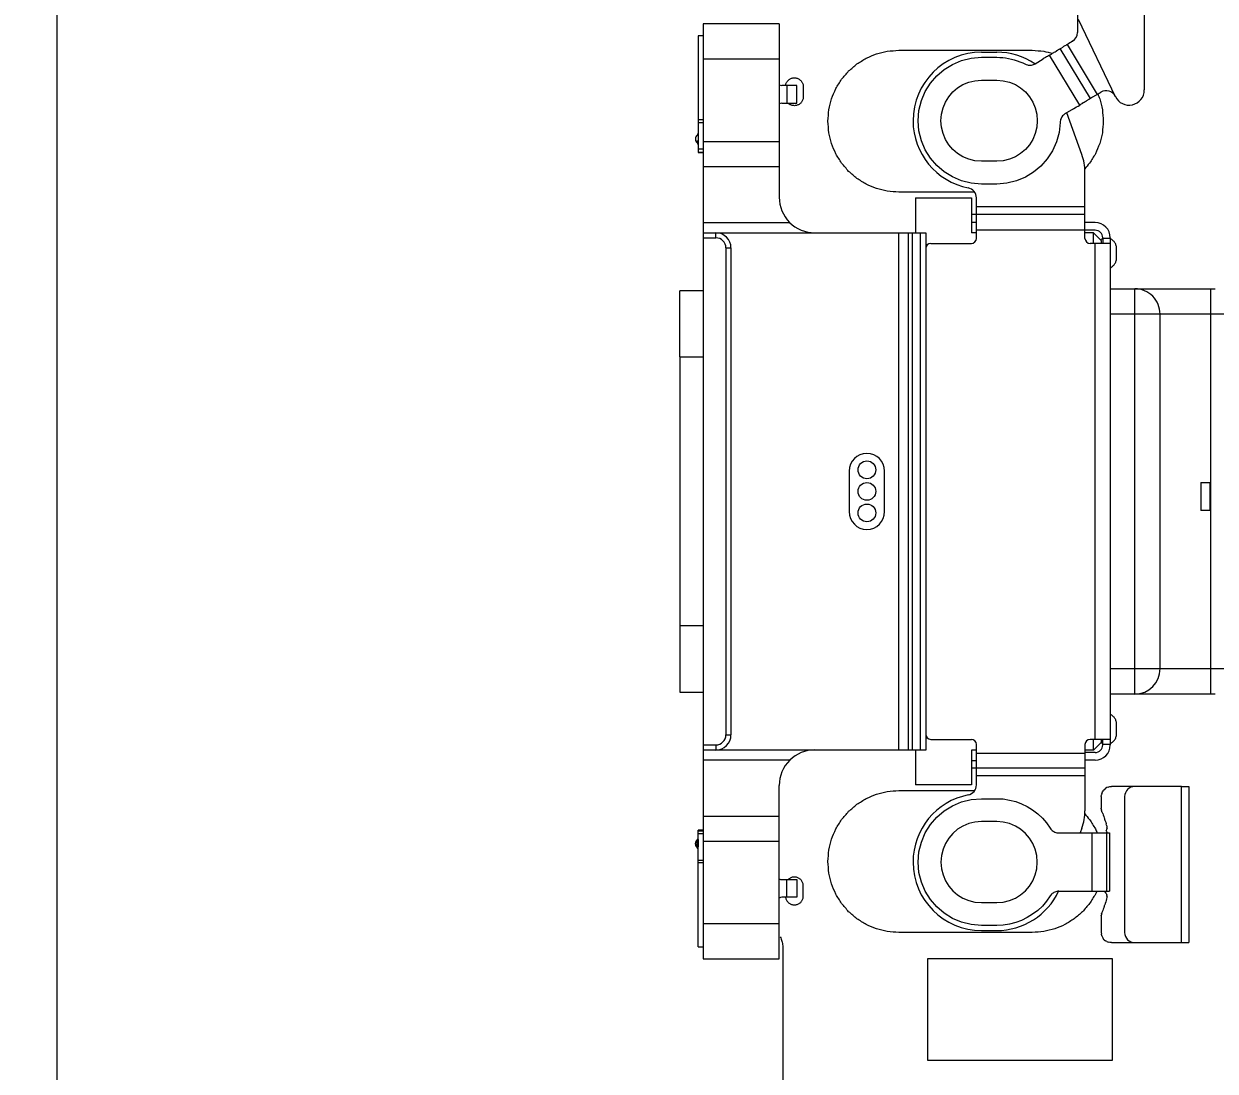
# Model space of a CAD drawing. Header units: millimetres. Extents: x 1863 to 2194, y 977 to 1295.
# Drawn here: x 1893.31 to 1916.81, y 1188.93 to 1209.58 of the extents above; entities that cross this region are included whole.
import ezdxf

# ---------------------------------------------------------------- set-up
doc = ezdxf.new("R2010")
doc.units = ezdxf.units.MM
doc.layers.add('05 Tray 實際版框', color=220, linetype='Continuous', lineweight=25)
doc.layers.add('2', color=7, linetype='Continuous', true_color=0xffffff)
doc.layers.add('BMLJ', color=4, linetype='Continuous')
doc.styles.get("Standard").update_dxf_attribs({"font": 'txt', "bigfont": 'gbcbig.shx'})
doc.dimstyles.new('ISO-25', dxfattribs={"dimtxt": 2.5, "dimasz": 2.5, "dimexe": 1.25, "dimexo": 0.625, "dimtad": 1, "dimtxsty": 'Standard', "dimcen": 2.5, "dimadec": 0, "dimazin": 0, "dimtfac": 1, "dimtmove": 0, "dimatfit": 3, "dimfxl": 1, "dimarcsym": 0})

# ---------------------------------------------------------------- blocks, each defined once
blk = doc.blocks.new('*D8')
at = {"layer": 'BMLJ', "color": 0, "lineweight": -2, "transparency": 16777216}
for p, q in [((2012.465, 1238.46), (1865.418, 1238.46)), ((1866.668, 1235.96), (1866.668, 1154.96)), ((2012.465, 1152.46), (1865.418, 1152.46))]:
    blk.add_line(p, q, dxfattribs=at)
at = {"layer": 'BMLJ', "color": 0, "transparency": 16777216}
for points in [[(1866.251, 1235.96), (1867.084, 1235.96), (1866.668, 1238.46)], [(1866.251, 1154.96), (1867.084, 1154.96), (1866.668, 1152.46)]]:
    blk.add_solid(points, dxfattribs=at)
at = {"layer": 'BMLJ', "color": 0, "transparency": 16777216, "insert": (1864.793, 1195.46), "char_height": 2.5, "attachment_point": 5, "rotation": 90}
blk.add_mtext('86', dxfattribs=at)

msp = doc.modelspace()

# ---------------------------------------------------------------- linework, layer by layer
at = {"layer": '05 Tray 實際版框', "lineweight": 0, "ltscale": 0.2}
msp.add_line((1893.966, 1155.203), (1893.966, 1242.203), dxfattribs=at)
at = {"layer": '2', "color": 35, "linetype": 'Continuous', "lineweight": 18}
for p, q in [((1914.087, 1211.365), (1914.087, 1209.408)), ((1915.407, 1211.365), (1915.407, 1208.277)), ((1908.207, 1209.581), (1906.707, 1209.581)), ((1906.707, 1209.581), (1906.707, 1205.661)), ((1908.207, 1209.581), (1908.207, 1206.161)), ((1914.101, 1209.67), (1914.836, 1208.146)), ((1906.707, 1209.341), (1906.607, 1209.341)), ((1906.607, 1209.341), (1906.607, 1207.041)), ((1912.197, 1209.021), (1912.497, 1209.021)), ((1913.585, 1208.991), (1913.589, 1208.994)), ((1914.345, 1208.108), (1913.75, 1209.092)), ((1913.884, 1209.173), (1914.479, 1208.19)), ((1908.207, 1208.886), (1906.707, 1208.886)), ((1911.459, 1208.68), (1911.623, 1208.781)), ((1911.623, 1208.781), (1911.802, 1208.857)), ((1911.802, 1208.857), (1911.994, 1208.905)), ((1911.994, 1208.905), (1912.197, 1208.921)), ((1912.197, 1208.921), (1912.497, 1208.921)), ((1912.497, 1208.921), (1912.556, 1208.92)), ((1912.556, 1208.92), (1912.615, 1208.915)), ((1912.615, 1208.915), (1912.673, 1208.908)), ((1912.673, 1208.908), (1912.73, 1208.899)), ((1912.73, 1208.899), (1912.788, 1208.887)), ((1912.788, 1208.887), (1912.844, 1208.872)), ((1912.844, 1208.872), (1912.9, 1208.854)), ((1912.9, 1208.854), (1912.955, 1208.834)), ((1912.955, 1208.834), (1913.009, 1208.811)), ((1913.009, 1208.811), (1913.062, 1208.786)), ((1913.062, 1208.786), (1913.081, 1208.777)), ((1913.081, 1208.777), (1913.101, 1208.771)), ((1913.101, 1208.771), (1913.12, 1208.767)), ((1913.12, 1208.767), (1913.141, 1208.765)), ((1913.141, 1208.765), (1913.161, 1208.764)), ((1913.161, 1208.764), (1913.181, 1208.766)), ((1913.181, 1208.766), (1913.201, 1208.77)), ((1913.201, 1208.77), (1913.22, 1208.776)), ((1913.22, 1208.776), (1913.239, 1208.784)), ((1913.239, 1208.784), (1913.257, 1208.794)), ((1913.257, 1208.794), (1913.413, 1208.888)), ((1914.134, 1207.979), (1913.538, 1208.963)), ((1911.189, 1208.409), (1911.313, 1208.555)), ((1911.313, 1208.555), (1911.459, 1208.68)), ((1908.557, 1208.366), (1908.257, 1208.366)), ((1908.334, 1208.366), (1908.334, 1208.369)), ((1908.357, 1208.366), (1908.357, 1208.016)), ((1908.557, 1208.016), (1908.557, 1208.366)), ((1911.087, 1208.245), (1911.189, 1208.409)), ((1911.632, 1208.237), (1911.725, 1208.317)), ((1911.725, 1208.317), (1911.829, 1208.382)), ((1911.829, 1208.382), (1911.944, 1208.43)), ((1911.944, 1208.43), (1912.067, 1208.46)), ((1912.067, 1208.46), (1912.197, 1208.471)), ((1912.197, 1208.471), (1912.497, 1208.471)), ((1912.497, 1208.471), (1912.627, 1208.46)), ((1912.627, 1208.46), (1912.75, 1208.43)), ((1912.75, 1208.43), (1912.865, 1208.382)), ((1912.865, 1208.382), (1912.969, 1208.316)), ((1912.969, 1208.316), (1913.063, 1208.237)), ((1910.964, 1207.874), (1911.011, 1208.066)), ((1911.011, 1208.066), (1911.087, 1208.245)), ((1911.487, 1208.039), (1911.552, 1208.143)), ((1911.552, 1208.143), (1911.632, 1208.237)), ((1913.063, 1208.237), (1913.142, 1208.143)), ((1913.142, 1208.143), (1913.207, 1208.039)), ((1908.257, 1208.016), (1908.557, 1208.016)), ((1910.948, 1207.671), (1910.964, 1207.874)), ((1911.408, 1207.801), (1911.438, 1207.924)), ((1911.438, 1207.924), (1911.487, 1208.039)), ((1913.207, 1208.039), (1913.256, 1207.924)), ((1913.256, 1207.924), (1913.286, 1207.801)), ((1914.009, 1207.904), (1913.843, 1207.804)), ((1914.177, 1207.002), (1913.878, 1207.825)), ((1914.185, 1208.011), (1914.18, 1208.008)), ((1906.707, 1207.687), (1906.607, 1207.687)), ((1906.607, 1207.632), (1906.707, 1207.632)), ((1910.964, 1207.468), (1910.948, 1207.671)), ((1911.398, 1207.671), (1911.408, 1207.801)), ((1911.408, 1207.541), (1911.398, 1207.671)), ((1913.286, 1207.801), (1913.297, 1207.671)), ((1913.297, 1207.671), (1913.286, 1207.541)), ((1913.747, 1207.638), (1913.726, 1207.439)), ((1913.748, 1207.658), (1913.747, 1207.638)), ((1913.752, 1207.678), (1913.748, 1207.658)), ((1913.757, 1207.697), (1913.752, 1207.678)), ((1913.765, 1207.716), (1913.757, 1207.697)), ((1913.774, 1207.733), (1913.765, 1207.716)), ((1913.784, 1207.75), (1913.774, 1207.733)), ((1913.797, 1207.765), (1913.784, 1207.75)), ((1913.811, 1207.78), (1913.797, 1207.765)), ((1913.826, 1207.793), (1913.811, 1207.78)), ((1913.843, 1207.804), (1913.826, 1207.793)), ((1911.011, 1207.276), (1910.964, 1207.468)), ((1911.438, 1207.418), (1911.408, 1207.541)), ((1911.487, 1207.303), (1911.438, 1207.418)), ((1913.256, 1207.418), (1913.207, 1207.303)), ((1913.286, 1207.541), (1913.256, 1207.418)), ((1913.726, 1207.439), (1913.675, 1207.251)), ((1906.557, 1207.319), (1906.557, 1207.299)), ((1906.588, 1207.279), (1906.588, 1207.236)), ((1906.707, 1207.111), (1906.607, 1207.111)), ((1906.707, 1207.263), (1908.207, 1207.263)), ((1911.087, 1207.096), (1911.011, 1207.276)), ((1911.552, 1207.198), (1911.487, 1207.303)), ((1911.632, 1207.105), (1911.552, 1207.198)), ((1911.725, 1207.025), (1911.632, 1207.105)), ((1913.063, 1207.105), (1912.969, 1207.025)), ((1913.142, 1207.198), (1913.063, 1207.105)), ((1913.207, 1207.303), (1913.142, 1207.198)), ((1913.675, 1207.251), (1913.597, 1207.076)), ((1906.607, 1207.052), (1906.707, 1207.052)), ((1906.607, 1207.041), (1906.707, 1207.041)), ((1911.189, 1206.933), (1911.087, 1207.096)), ((1911.313, 1206.787), (1911.189, 1206.933)), ((1911.829, 1206.96), (1911.725, 1207.025)), ((1911.944, 1206.912), (1911.829, 1206.96)), ((1912.067, 1206.881), (1911.944, 1206.912)), ((1912.197, 1206.871), (1912.067, 1206.881)), ((1912.497, 1206.871), (1912.197, 1206.871)), ((1912.627, 1206.881), (1912.497, 1206.871)), ((1912.75, 1206.912), (1912.627, 1206.881)), ((1912.865, 1206.96), (1912.75, 1206.912)), ((1912.969, 1207.025), (1912.865, 1206.96)), ((1913.494, 1206.917), (1913.369, 1206.776)), ((1913.597, 1207.076), (1913.494, 1206.917)), ((1908.207, 1206.763), (1906.707, 1206.763)), ((1911.459, 1206.662), (1911.313, 1206.787)), ((1911.623, 1206.561), (1911.459, 1206.662)), ((1913.224, 1206.654), (1913.062, 1206.556)), ((1913.369, 1206.776), (1913.224, 1206.654)), ((1914.237, 1205.351), (1914.237, 1206.66)), ((1911.802, 1206.485), (1911.623, 1206.561)), ((1911.994, 1206.437), (1911.802, 1206.485)), ((1912.197, 1206.421), (1911.994, 1206.437)), ((1912.497, 1206.421), (1912.197, 1206.421)), ((1912.696, 1206.437), (1912.497, 1206.421)), ((1912.886, 1206.483), (1912.696, 1206.437)), ((1913.062, 1206.556), (1912.886, 1206.483)), ((1910.897, 1206.151), (1911.997, 1206.151)), ((1910.897, 1206.151), (1910.897, 1205.461)), ((1911.997, 1206.151), (1911.997, 1205.461)), ((1912.097, 1205.351), (1912.097, 1206.15)), ((1914.237, 1205.971), (1912.097, 1205.971)), ((1914.237, 1205.821), (1911.997, 1205.821)), ((1906.707, 1205.661), (1906.707, 1191.141)), ((1906.707, 1205.661), (1908.417, 1205.661)), ((1906.707, 1205.461), (1911.097, 1205.461)), ((1906.957, 1205.361), (1906.957, 1205.461)), ((1910.567, 1195.261), (1910.567, 1205.461)), ((1910.758, 1195.261), (1910.758, 1205.461)), ((1910.829, 1205.461), (1910.829, 1195.261)), ((1910.997, 1195.261), (1910.997, 1205.461)), ((1911.097, 1205.461), (1911.097, 1195.261)), ((1911.997, 1205.671), (1912.097, 1205.671)), ((1912.097, 1205.461), (1911.997, 1205.461)), ((1912.097, 1205.521), (1914.237, 1205.521)), ((1914.437, 1205.661), (1914.237, 1205.661)), ((1914.437, 1205.511), (1914.237, 1205.511)), ((1914.407, 1205.461), (1914.237, 1205.461)), ((1914.557, 1205.311), (1914.407, 1205.461)), ((1914.407, 1205.251), (1914.407, 1205.461)), ((1906.707, 1205.361), (1906.957, 1205.361)), ((1911.197, 1205.251), (1911.997, 1205.251)), ((1914.737, 1205.251), (1914.337, 1205.251)), ((1914.437, 1195.471), (1914.437, 1205.251)), ((1914.557, 1205.311), (1914.557, 1205.251)), ((1914.587, 1205.361), (1914.587, 1205.251)), ((1914.737, 1205.351), (1914.587, 1205.351)), ((1914.737, 1205.361), (1914.737, 1195.361)), ((1907.157, 1205.161), (1907.157, 1195.561)), ((1907.157, 1205.161), (1907.257, 1205.161)), ((1907.257, 1205.161), (1907.257, 1195.561)), ((1906.707, 1204.317), (1906.247, 1204.317)), ((1914.737, 1204.357), (1916.805, 1204.357)), ((1915.222, 1196.365), (1915.222, 1204.357)), ((1916.712, 1204.357), (1916.712, 1196.365)), ((1917.305, 1203.857), (1914.737, 1203.857)), ((1915.719, 1196.865), (1915.719, 1203.857)), ((1906.247, 1203.011), (1906.707, 1203.011)), ((1906.247, 1203.011), (1906.247, 1197.71)), ((1909.587, 1200.761), (1909.587, 1199.961)), ((1910.287, 1199.961), (1910.287, 1200.761)), ((1916.524, 1200.534), (1916.524, 1199.984)), ((1916.524, 1200.534), (1916.702, 1200.534)), ((1916.702, 1200.534), (1916.702, 1199.984)), ((1916.702, 1199.984), (1916.524, 1199.984)), ((1906.707, 1197.71), (1906.247, 1197.71)), ((1914.737, 1196.865), (1917.305, 1196.865)), ((1906.247, 1196.404), (1906.707, 1196.404)), ((1916.805, 1196.365), (1914.737, 1196.365)), ((1906.707, 1195.361), (1906.957, 1195.361)), ((1906.957, 1195.361), (1906.957, 1195.261)), ((1907.157, 1195.561), (1907.257, 1195.561)), ((1911.197, 1195.471), (1911.997, 1195.471)), ((1912.097, 1194.572), (1912.097, 1195.371)), ((1914.237, 1195.371), (1914.237, 1194.062)), ((1914.737, 1195.471), (1914.337, 1195.471)), ((1914.407, 1195.261), (1914.407, 1195.471)), ((1914.407, 1195.261), (1914.557, 1195.411)), ((1914.557, 1195.471), (1914.557, 1195.411)), ((1914.587, 1195.361), (1914.587, 1195.471)), ((1914.737, 1195.371), (1914.587, 1195.371)), ((1911.097, 1195.261), (1906.707, 1195.261)), ((1910.897, 1195.261), (1910.897, 1194.571)), ((1911.997, 1195.261), (1911.997, 1194.571)), ((1912.097, 1195.261), (1911.997, 1195.261)), ((1912.097, 1195.201), (1914.237, 1195.201)), ((1914.407, 1195.261), (1914.237, 1195.261)), ((1914.437, 1195.211), (1914.237, 1195.211)), ((1908.417, 1195.061), (1906.707, 1195.061)), ((1911.997, 1195.051), (1912.097, 1195.051)), ((1914.237, 1194.901), (1911.997, 1194.901)), ((1914.437, 1195.061), (1914.237, 1195.061)), ((1914.237, 1194.751), (1912.097, 1194.751)), ((1908.207, 1191.141), (1908.207, 1194.561)), ((1911.997, 1194.571), (1910.897, 1194.571)), ((1914.569, 1194.405), (1914.581, 1194.433)), ((1914.581, 1194.433), (1914.598, 1194.459)), ((1914.618, 1194.483), (1914.598, 1194.459)), ((1914.618, 1194.483), (1914.641, 1194.503)), ((1914.667, 1194.519), (1914.641, 1194.503)), ((1914.696, 1194.531), (1914.667, 1194.519)), ((1914.696, 1194.531), (1914.727, 1194.539)), ((1914.727, 1194.539), (1914.759, 1194.541)), ((1916.138, 1194.541), (1914.758, 1194.541)), ((1916.138, 1191.462), (1916.138, 1194.541)), ((1916.138, 1194.541), (1916.288, 1194.541)), ((1916.288, 1194.541), (1916.288, 1191.462)), ((1911.623, 1194.162), (1911.802, 1194.237)), ((1911.802, 1194.237), (1911.994, 1194.285)), ((1911.994, 1194.285), (1912.197, 1194.301)), ((1912.197, 1194.301), (1912.498, 1194.301)), ((1912.498, 1194.301), (1912.625, 1194.295)), ((1912.625, 1194.295), (1912.75, 1194.275)), ((1912.75, 1194.275), (1912.871, 1194.244)), ((1912.871, 1194.244), (1912.988, 1194.2)), ((1912.988, 1194.2), (1913.1, 1194.146)), ((1914.559, 1194.341), (1914.562, 1194.374)), ((1914.559, 1194.341), (1914.559, 1194.115)), ((1914.569, 1194.405), (1914.562, 1194.374)), ((1915.02, 1194.341), (1915.02, 1191.662)), ((1906.707, 1193.959), (1908.207, 1193.959)), ((1911.313, 1193.935), (1911.459, 1194.06)), ((1911.459, 1194.06), (1911.623, 1194.162)), ((1913.1, 1194.146), (1913.206, 1194.08)), ((1913.206, 1194.08), (1913.305, 1194.004)), ((1913.305, 1194.004), (1913.397, 1193.919)), ((1914.559, 1194.107), (1914.559, 1194.115)), ((1914.56, 1194.099), (1914.559, 1194.107)), ((1914.56, 1194.099), (1914.561, 1194.091)), ((1914.562, 1194.083), (1914.561, 1194.091)), ((1914.563, 1194.075), (1914.562, 1194.083)), ((1914.565, 1194.067), (1914.563, 1194.075)), ((1914.567, 1194.059), (1914.565, 1194.067)), ((1914.57, 1194.051), (1914.567, 1194.059)), ((1914.573, 1194.044), (1914.57, 1194.051)), ((1914.573, 1194.044), (1914.576, 1194.036)), ((1914.587, 1194.008), (1914.576, 1194.036)), ((1914.587, 1194.008), (1914.599, 1193.98)), ((1914.599, 1193.98), (1914.609, 1193.952)), ((1914.609, 1193.952), (1914.619, 1193.923)), ((1911.087, 1193.625), (1911.189, 1193.789)), ((1911.189, 1193.789), (1911.313, 1193.935)), ((1911.829, 1193.762), (1911.725, 1193.697)), ((1911.944, 1193.811), (1911.829, 1193.762)), ((1912.067, 1193.841), (1911.944, 1193.811)), ((1912.197, 1193.851), (1912.067, 1193.841)), ((1912.497, 1193.851), (1912.197, 1193.851)), ((1912.627, 1193.841), (1912.497, 1193.851)), ((1912.75, 1193.811), (1912.627, 1193.841)), ((1912.865, 1193.762), (1912.75, 1193.811)), ((1912.969, 1193.697), (1912.865, 1193.762)), ((1913.397, 1193.919), (1913.48, 1193.823)), ((1913.48, 1193.823), (1913.553, 1193.719)), ((1913.553, 1193.719), (1913.565, 1193.702)), ((1914.177, 1193.72), (1914.143, 1193.626)), ((1914.619, 1193.923), (1914.629, 1193.895)), ((1914.638, 1193.866), (1914.629, 1193.895)), ((1914.638, 1193.866), (1914.647, 1193.837)), ((1914.647, 1193.837), (1914.655, 1193.808)), ((1914.662, 1193.778), (1914.655, 1193.808)), ((1914.662, 1193.778), (1914.669, 1193.749)), ((1914.669, 1193.749), (1914.671, 1193.736)), ((1914.672, 1193.722), (1914.67, 1193.709)), ((1914.672, 1193.722), (1914.671, 1193.736)), ((1906.588, 1193.339), (1906.588, 1193.486)), ((1906.607, 1191.381), (1906.607, 1193.681)), ((1906.707, 1193.681), (1906.607, 1193.681)), ((1906.607, 1193.67), (1906.707, 1193.67)), ((1906.707, 1193.611), (1906.607, 1193.611)), ((1911.011, 1193.446), (1911.087, 1193.625)), ((1911.552, 1193.524), (1911.487, 1193.419)), ((1911.632, 1193.617), (1911.552, 1193.524)), ((1911.725, 1193.697), (1911.632, 1193.617)), ((1913.063, 1193.617), (1912.969, 1193.697)), ((1913.142, 1193.524), (1913.063, 1193.617)), ((1913.207, 1193.419), (1913.142, 1193.524)), ((1913.565, 1193.702), (1913.579, 1193.687)), ((1913.579, 1193.687), (1913.593, 1193.673)), ((1913.593, 1193.673), (1913.609, 1193.661)), ((1913.609, 1193.661), (1913.626, 1193.651)), ((1913.626, 1193.651), (1913.644, 1193.642)), ((1913.644, 1193.642), (1913.663, 1193.635)), ((1913.663, 1193.635), (1913.683, 1193.63)), ((1913.683, 1193.63), (1913.703, 1193.627)), ((1913.703, 1193.627), (1913.723, 1193.626)), ((1913.723, 1193.626), (1914.718, 1193.626)), ((1914.38, 1192.476), (1914.38, 1193.626)), ((1914.663, 1193.684), (1914.658, 1193.676)), ((1914.663, 1193.684), (1914.667, 1193.696)), ((1914.667, 1193.696), (1914.67, 1193.709)), ((1914.669, 1192.476), (1914.669, 1193.626)), ((1914.718, 1193.626), (1914.718, 1192.476)), ((1906.557, 1193.402), (1906.557, 1193.423)), ((1908.207, 1193.459), (1906.707, 1193.459)), ((1910.948, 1193.051), (1910.964, 1193.254)), ((1910.964, 1193.254), (1911.011, 1193.446)), ((1911.438, 1193.304), (1911.408, 1193.181)), ((1911.487, 1193.419), (1911.438, 1193.304)), ((1913.256, 1193.304), (1913.207, 1193.419)), ((1913.286, 1193.181), (1913.256, 1193.304)), ((1906.607, 1193.09), (1906.707, 1193.09)), ((1906.707, 1193.035), (1906.607, 1193.035)), ((1910.964, 1192.848), (1910.948, 1193.051)), ((1911.408, 1193.181), (1911.398, 1193.051)), ((1911.398, 1193.051), (1911.408, 1192.921)), ((1913.297, 1193.051), (1913.286, 1193.181)), ((1913.286, 1192.921), (1913.297, 1193.051)), ((1911.011, 1192.656), (1910.964, 1192.848)), ((1911.408, 1192.921), (1911.438, 1192.798)), ((1911.438, 1192.798), (1911.487, 1192.684)), ((1913.207, 1192.684), (1913.256, 1192.798)), ((1913.256, 1192.798), (1913.286, 1192.921)), ((1908.257, 1192.706), (1908.557, 1192.706)), ((1908.357, 1192.356), (1908.357, 1192.706)), ((1908.557, 1192.706), (1908.557, 1192.356)), ((1911.087, 1192.477), (1911.011, 1192.656)), ((1911.487, 1192.684), (1911.552, 1192.579)), ((1911.552, 1192.579), (1911.632, 1192.485)), ((1913.063, 1192.485), (1913.142, 1192.579)), ((1913.142, 1192.579), (1913.207, 1192.684)), ((1908.557, 1192.356), (1908.257, 1192.356)), ((1908.334, 1192.356), (1908.334, 1192.353)), ((1911.189, 1192.313), (1911.087, 1192.477)), ((1911.313, 1192.167), (1911.189, 1192.313)), ((1911.632, 1192.485), (1911.725, 1192.406)), ((1911.725, 1192.406), (1911.829, 1192.34)), ((1911.829, 1192.34), (1911.944, 1192.292)), ((1912.75, 1192.292), (1912.865, 1192.34)), ((1912.865, 1192.34), (1912.969, 1192.406)), ((1912.969, 1192.406), (1913.063, 1192.485)), ((1913.553, 1192.383), (1913.48, 1192.279)), ((1913.565, 1192.4), (1913.553, 1192.383)), ((1913.579, 1192.415), (1913.565, 1192.4)), ((1913.593, 1192.429), (1913.579, 1192.415)), ((1913.609, 1192.441), (1913.593, 1192.429)), ((1913.626, 1192.452), (1913.609, 1192.441)), ((1913.644, 1192.46), (1913.626, 1192.452)), ((1913.663, 1192.467), (1913.644, 1192.46)), ((1913.683, 1192.472), (1913.663, 1192.467)), ((1913.703, 1192.475), (1913.683, 1192.472)), ((1913.723, 1192.476), (1913.703, 1192.475)), ((1913.723, 1192.476), (1914.718, 1192.476)), ((1914.614, 1192.476), (1914.649, 1192.44)), ((1914.649, 1192.44), (1914.657, 1192.43)), ((1914.662, 1192.324), (1914.655, 1192.295)), ((1914.657, 1192.43), (1914.663, 1192.418)), ((1914.669, 1192.354), (1914.662, 1192.324)), ((1914.663, 1192.418), (1914.667, 1192.406)), ((1914.67, 1192.394), (1914.667, 1192.406)), ((1914.671, 1192.367), (1914.669, 1192.354)), ((1914.67, 1192.394), (1914.672, 1192.381)), ((1914.671, 1192.367), (1914.672, 1192.381)), ((1911.459, 1192.042), (1911.313, 1192.167)), ((1911.944, 1192.292), (1912.067, 1192.262)), ((1912.067, 1192.262), (1912.197, 1192.251)), ((1912.197, 1192.251), (1912.497, 1192.251)), ((1912.497, 1192.251), (1912.627, 1192.262)), ((1912.627, 1192.262), (1912.75, 1192.292)), ((1913.305, 1192.098), (1913.206, 1192.022)), ((1913.397, 1192.183), (1913.305, 1192.098)), ((1913.48, 1192.279), (1913.397, 1192.183)), ((1914.587, 1192.094), (1914.576, 1192.067)), ((1914.599, 1192.122), (1914.587, 1192.094)), ((1914.609, 1192.151), (1914.599, 1192.122)), ((1914.619, 1192.179), (1914.609, 1192.151)), ((1914.619, 1192.179), (1914.629, 1192.208)), ((1914.638, 1192.237), (1914.629, 1192.208)), ((1914.647, 1192.266), (1914.638, 1192.237)), ((1914.655, 1192.295), (1914.647, 1192.266)), ((1908.207, 1191.836), (1906.707, 1191.836)), ((1911.623, 1191.941), (1911.459, 1192.042)), ((1911.802, 1191.865), (1911.623, 1191.941)), ((1911.994, 1191.818), (1911.802, 1191.865)), ((1912.871, 1191.859), (1912.75, 1191.827)), ((1912.988, 1191.902), (1912.871, 1191.859)), ((1913.1, 1191.956), (1912.988, 1191.902)), ((1913.206, 1192.022), (1913.1, 1191.956)), ((1914.56, 1191.988), (1914.559, 1191.662)), ((1914.561, 1192.012), (1914.56, 1192.004)), ((1914.56, 1192.004), (1914.56, 1191.996)), ((1914.56, 1191.988), (1914.56, 1191.996)), ((1914.562, 1192.02), (1914.561, 1192.012)), ((1914.564, 1192.028), (1914.562, 1192.02)), ((1914.564, 1192.028), (1914.566, 1192.036)), ((1914.568, 1192.044), (1914.566, 1192.036)), ((1914.57, 1192.051), (1914.568, 1192.044)), ((1914.573, 1192.059), (1914.57, 1192.051)), ((1914.576, 1192.067), (1914.573, 1192.059)), ((1912.197, 1191.801), (1911.994, 1191.818)), ((1912.497, 1191.801), (1912.197, 1191.801)), ((1912.197, 1191.701), (1912.497, 1191.701)), ((1912.625, 1191.808), (1912.497, 1191.801)), ((1912.75, 1191.827), (1912.625, 1191.808)), ((1914.559, 1191.662), (1914.562, 1191.629)), ((1914.569, 1191.598), (1914.562, 1191.629)), ((1914.569, 1191.598), (1914.581, 1191.57)), ((1906.607, 1191.381), (1906.707, 1191.381)), ((1914.581, 1191.57), (1914.598, 1191.543)), ((1914.618, 1191.52), (1914.598, 1191.543)), ((1914.618, 1191.52), (1914.641, 1191.5)), ((1914.667, 1191.484), (1914.641, 1191.5)), ((1914.667, 1191.484), (1914.696, 1191.472)), ((1914.727, 1191.464), (1914.696, 1191.472)), ((1914.759, 1191.462), (1914.727, 1191.464)), ((1914.759, 1191.462), (1916.288, 1191.462)), ((1906.707, 1191.141), (1908.207, 1191.141))]:
    msp.add_line(p, q, dxfattribs=at)
for centre in [(1909.937, 1200.786), (1909.937, 1200.361), (1909.937, 1199.936)]:
    msp.add_circle(centre, 0.175, dxfattribs=at)
for centre, radius, start, end in [((1913.887, 1209.408), 0.2, 301.0877, 0), ((1912.197, 1207.671), 1.35, 90, 179.9998), ((1912.497, 1207.671), 1.35, 56.0205, 90), ((1908.257, 1208.466), 0.1, 239.9988, 270), ((1914.655, 1208.062), 0.2, 25.7462, 121.2637), ((1915.107, 1208.277), 0.3, 205.7462, 0), ((1908.257, 1207.916), 0.1, 90, 120.0012), ((1912.197, 1207.671), 1.35, 180.0002, 258.841), ((1906.637, 1207.319), 0.08, 127.9799, 180), ((1906.557, 1207.422), 0.05, 307.9799, 0), ((1906.637, 1207.299), 0.08, 180, 232.0201), ((1906.557, 1207.197), 0.05, 0, 52.0201), ((1913.237, 1206.66), 1, 0.0002, 20), ((1911.897, 1206.15), 0.2, 0.001, 78.841), ((1908.907, 1206.161), 0.7, 179.9995, 270), ((1906.957, 1205.161), 0.3, 0, 90), ((1914.437, 1205.361), 0.3, 0, 90), ((1914.437, 1205.361), 0.15, 0, 90), ((1906.957, 1205.161), 0.2, 0, 90), ((1911.197, 1205.151), 0.1, 90, 180), ((1911.997, 1205.351), 0.1, 270, 360), ((1914.337, 1205.351), 0.1, 180, 270), ((1909.937, 1200.761), 0.35, 0, 180), ((1909.937, 1199.961), 0.35, 180, 0), ((1906.957, 1195.561), 0.3, 270, 0), ((1906.957, 1195.561), 0.2, 270, 0), ((1911.197, 1195.571), 0.1, 180, 270), ((1911.997, 1195.371), 0.1, 0, 90), ((1914.337, 1195.371), 0.1, 90, 180), ((1914.437, 1195.361), 0.15, 270, 0), ((1914.437, 1195.361), 0.3, 270, 0), ((1908.907, 1194.561), 0.7, 134.4153, 180), ((1911.897, 1194.572), 0.2, 281.159, 359.999), ((1915.22, 1194.341), 0.2, 90.0042, 180), ((1912.197, 1193.051), 1.35, 101.159, 179.9998), ((1913.237, 1194.062), 1, 340, 359.9998), ((1906.637, 1193.423), 0.08, 127.9799, 180), ((1906.557, 1193.525), 0.05, 307.9799, 0), ((1913.099, 1192.961), 1.715, 22.8029, 24.6168), ((1906.637, 1193.402), 0.08, 180, 232.0201), ((1906.557, 1193.3), 0.05, 0, 52.0201), ((1912.197, 1193.051), 1.35, 180.0002, 270), ((1908.257, 1192.806), 0.1, 239.9988, 270), ((1908.257, 1192.256), 0.1, 90, 120.0012), ((1912.497, 1193.051), 1.35, 270, 334.7992), ((1915.22, 1191.662), 0.2, 180, 270.0008)]:
    msp.add_arc(centre, radius, start, end, dxfattribs=at)
for centre, major_axis, ratio, start_param, end_param in [((1915.222, 1203.857), (0, -0.5), 0.993346, 1.570796, 3.141593), ((1915.222, 1196.865), (0, 0.5), 0.993346, 3.141593, 4.712389), ((1908.907, 1194.561), (0.278, -0.643), 1, 2.73378, 3.508974)]:
    msp.add_ellipse(centre, major_axis=major_axis, ratio=ratio, start_param=start_param, end_param=end_param, dxfattribs=at)
for points, degree in [([(1913.99, 1209.236), (1913.955, 1209.215), (1913.919, 1209.194), (1913.884, 1209.173)], 3), ([(1909.924, 1208.904), (1909.991, 1208.933), (1910.058, 1208.961), (1910.125, 1208.989)], 3), ([(1910.125, 1208.989), (1910.197, 1209.007), (1910.268, 1209.025), (1910.34, 1209.042)], 3), ([(1910.34, 1209.042), (1910.416, 1209.048), (1910.492, 1209.055), (1910.567, 1209.061)], 3), ([(1910.567, 1209.061), (1913.198, 1209.061)], 1), ([(1913.198, 1209.061), (1913.274, 1209.055), (1913.35, 1209.048), (1913.426, 1209.042)], 3), ([(1913.426, 1209.042), (1913.483, 1209.028), (1913.541, 1209.014), (1913.598, 1209)], 3), ([(1909.577, 1208.651), (1909.632, 1208.697), (1909.686, 1208.744), (1909.741, 1208.79)], 3), ([(1909.741, 1208.79), (1909.802, 1208.828), (1909.863, 1208.866), (1909.924, 1208.904)], 3), ([(1913.458, 1208.915), (1913.443, 1208.906), (1913.428, 1208.897), (1913.413, 1208.888)], 3), ([(1913.538, 1208.963), (1913.511, 1208.947), (1913.484, 1208.931), (1913.458, 1208.915)], 3), ([(1908.452, 1208.507), (1908.461, 1208.509), (1908.47, 1208.511), (1908.479, 1208.514)], 3), ([(1908.479, 1208.514), (1908.488, 1208.514), (1908.498, 1208.515), (1908.507, 1208.516)], 3), ([(1908.507, 1208.516), (1908.517, 1208.515), (1908.526, 1208.514), (1908.536, 1208.514)], 3), ([(1908.536, 1208.514), (1908.545, 1208.511), (1908.554, 1208.509), (1908.563, 1208.507)], 3), ([(1909.438, 1208.487), (1909.484, 1208.542), (1909.531, 1208.596), (1909.577, 1208.651)], 3), ([(1908.334, 1208.369), (1908.337, 1208.378), (1908.339, 1208.387), (1908.341, 1208.396)], 3), ([(1908.341, 1208.396), (1908.345, 1208.405), (1908.348, 1208.413), (1908.352, 1208.421)], 3), ([(1908.352, 1208.421), (1908.357, 1208.429), (1908.361, 1208.437), (1908.366, 1208.444)], 3), ([(1908.366, 1208.444), (1908.372, 1208.451), (1908.378, 1208.458), (1908.384, 1208.465)], 3), ([(1908.384, 1208.465), (1908.39, 1208.47), (1908.397, 1208.476), (1908.404, 1208.482)], 3), ([(1908.404, 1208.482), (1908.412, 1208.487), (1908.419, 1208.492), (1908.427, 1208.496)], 3), ([(1908.427, 1208.496), (1908.435, 1208.5), (1908.444, 1208.503), (1908.452, 1208.507)], 3), ([(1908.563, 1208.507), (1908.571, 1208.503), (1908.58, 1208.5), (1908.588, 1208.496)], 3), ([(1908.588, 1208.496), (1908.596, 1208.492), (1908.603, 1208.487), (1908.611, 1208.482)], 3), ([(1908.611, 1208.482), (1908.618, 1208.476), (1908.625, 1208.47), (1908.631, 1208.465)], 3), ([(1908.631, 1208.465), (1908.637, 1208.458), (1908.643, 1208.451), (1908.649, 1208.444)], 3), ([(1908.649, 1208.444), (1908.654, 1208.437), (1908.658, 1208.429), (1908.663, 1208.421)], 3), ([(1908.663, 1208.421), (1908.667, 1208.413), (1908.67, 1208.405), (1908.674, 1208.396)], 3), ([(1908.674, 1208.396), (1908.676, 1208.387), (1908.678, 1208.378), (1908.68, 1208.369)], 3), ([(1908.68, 1208.369), (1908.681, 1208.36), (1908.682, 1208.35), (1908.683, 1208.341)], 3), ([(1908.683, 1208.341), (1908.683, 1208.141)], 1), ([(1909.239, 1208.103), (1909.267, 1208.17), (1909.296, 1208.237), (1909.324, 1208.304)], 3), ([(1909.324, 1208.304), (1909.362, 1208.365), (1909.4, 1208.426), (1909.438, 1208.487)], 3), ([(1908.663, 1208.061), (1908.658, 1208.053), (1908.654, 1208.045), (1908.649, 1208.038)], 3), ([(1908.674, 1208.086), (1908.67, 1208.077), (1908.667, 1208.069), (1908.663, 1208.061)], 3), ([(1908.68, 1208.113), (1908.678, 1208.104), (1908.676, 1208.095), (1908.674, 1208.086)], 3), ([(1908.683, 1208.141), (1908.682, 1208.131), (1908.681, 1208.122), (1908.68, 1208.113)], 3), ([(1909.186, 1207.888), (1909.204, 1207.959), (1909.221, 1208.031), (1909.239, 1208.103)], 3), ([(1914.257, 1208.055), (1914.233, 1208.04), (1914.209, 1208.025), (1914.185, 1208.011)], 3), ([(1914.479, 1208.19), (1914.503, 1208.204), (1914.527, 1208.219), (1914.551, 1208.233)], 3), ([(1914.489, 1208.195), (1914.502, 1208.165), (1914.515, 1208.134), (1914.528, 1208.103)], 3), ([(1914.528, 1208.103), (1914.546, 1208.031), (1914.563, 1207.959), (1914.581, 1207.888)], 3), ([(1908.404, 1208), (1908.397, 1208.006), (1908.39, 1208.012), (1908.384, 1208.017)], 3), ([(1908.427, 1207.986), (1908.419, 1207.99), (1908.412, 1207.995), (1908.404, 1208)], 3), ([(1908.452, 1207.975), (1908.444, 1207.979), (1908.435, 1207.982), (1908.427, 1207.986)], 3), ([(1908.479, 1207.968), (1908.47, 1207.971), (1908.461, 1207.973), (1908.452, 1207.975)], 3), ([(1908.507, 1207.966), (1908.498, 1207.967), (1908.488, 1207.968), (1908.479, 1207.968)], 3), ([(1908.536, 1207.968), (1908.526, 1207.968), (1908.517, 1207.967), (1908.507, 1207.966)], 3), ([(1908.563, 1207.975), (1908.554, 1207.973), (1908.545, 1207.971), (1908.536, 1207.968)], 3), ([(1908.588, 1207.986), (1908.58, 1207.982), (1908.571, 1207.979), (1908.563, 1207.975)], 3), ([(1908.611, 1208), (1908.603, 1207.995), (1908.596, 1207.99), (1908.588, 1207.986)], 3), ([(1908.631, 1208.017), (1908.625, 1208.012), (1908.618, 1208.006), (1908.611, 1208)], 3), ([(1908.649, 1208.038), (1908.643, 1208.031), (1908.637, 1208.024), (1908.631, 1208.017)], 3), ([(1909.168, 1207.661), (1909.174, 1207.736), (1909.18, 1207.812), (1909.186, 1207.888)], 3), ([(1914.009, 1207.904), (1914.05, 1207.929), (1914.092, 1207.954), (1914.134, 1207.979)], 3), ([(1914.581, 1207.888), (1914.587, 1207.812), (1914.593, 1207.736), (1914.599, 1207.661)], 3), ([(1909.186, 1207.434), (1909.18, 1207.509), (1909.174, 1207.585), (1909.168, 1207.661)], 3), ([(1914.599, 1207.661), (1914.593, 1207.585), (1914.587, 1207.509), (1914.581, 1207.434)], 3), ([(1909.239, 1207.218), (1909.221, 1207.29), (1909.204, 1207.362), (1909.186, 1207.434)], 3), ([(1914.581, 1207.434), (1914.563, 1207.362), (1914.546, 1207.29), (1914.528, 1207.218)], 3), ([(1909.324, 1207.017), (1909.296, 1207.084), (1909.267, 1207.151), (1909.239, 1207.218)], 3), ([(1914.528, 1207.218), (1914.5, 1207.151), (1914.471, 1207.084), (1914.443, 1207.017)], 3), ([(1909.438, 1206.834), (1909.4, 1206.895), (1909.362, 1206.956), (1909.324, 1207.017)], 3), ([(1914.443, 1207.017), (1914.405, 1206.956), (1914.367, 1206.895), (1914.329, 1206.834)], 3), ([(1909.577, 1206.671), (1909.531, 1206.725), (1909.484, 1206.779), (1909.438, 1206.834)], 3), ([(1909.741, 1206.531), (1909.686, 1206.577), (1909.632, 1206.624), (1909.577, 1206.671)], 3), ([(1914.329, 1206.834), (1914.295, 1206.794), (1914.261, 1206.755), (1914.228, 1206.715)], 3), ([(1909.924, 1206.417), (1909.863, 1206.455), (1909.802, 1206.493), (1909.741, 1206.531)], 3), ([(1910.125, 1206.332), (1910.058, 1206.36), (1909.991, 1206.389), (1909.924, 1206.417)], 3), ([(1910.34, 1206.279), (1910.268, 1206.297), (1910.197, 1206.314), (1910.125, 1206.332)], 3), ([(1910.567, 1206.261), (1910.492, 1206.267), (1910.416, 1206.273), (1910.34, 1206.279)], 3), ([(1912.059, 1206.261), (1910.567, 1206.261)], 1), ([(1914.568, 1205.335), (1914.561, 1205.33), (1914.554, 1205.326), (1914.547, 1205.321)], 3), ([(1914.587, 1205.343), (1914.581, 1205.34), (1914.575, 1205.337), (1914.568, 1205.335)], 3), ([(1914.752, 1205.335), (1914.747, 1205.337), (1914.742, 1205.339), (1914.737, 1205.341)], 3), ([(1914.778, 1205.318), (1914.769, 1205.324), (1914.761, 1205.329), (1914.752, 1205.335)], 3), ([(1914.801, 1205.298), (1914.793, 1205.305), (1914.786, 1205.312), (1914.778, 1205.318)], 3), ([(1914.821, 1205.275), (1914.814, 1205.283), (1914.808, 1205.291), (1914.801, 1205.298)], 3), ([(1914.837, 1205.249), (1914.832, 1205.258), (1914.826, 1205.266), (1914.821, 1205.275)], 3), ([(1914.849, 1205.22), (1914.845, 1205.23), (1914.841, 1205.239), (1914.837, 1205.249)], 3), ([(1914.857, 1205.189), (1914.854, 1205.2), (1914.852, 1205.21), (1914.849, 1205.22)], 3), ([(1914.859, 1205.157), (1914.859, 1205.168), (1914.858, 1205.179), (1914.857, 1205.189)], 3), ([(1914.859, 1204.957), (1914.859, 1205.157)], 1), ([(1914.737, 1204.773), (1914.742, 1204.775), (1914.747, 1204.777), (1914.752, 1204.779)], 3), ([(1914.752, 1204.779), (1914.761, 1204.785), (1914.769, 1204.79), (1914.778, 1204.796)], 3), ([(1914.778, 1204.796), (1914.786, 1204.802), (1914.793, 1204.809), (1914.801, 1204.816)], 3), ([(1914.801, 1204.816), (1914.808, 1204.823), (1914.814, 1204.831), (1914.821, 1204.839)], 3), ([(1914.821, 1204.839), (1914.826, 1204.848), (1914.832, 1204.856), (1914.837, 1204.865)], 3), ([(1914.837, 1204.865), (1914.841, 1204.875), (1914.845, 1204.884), (1914.849, 1204.894)], 3), ([(1914.849, 1204.894), (1914.852, 1204.904), (1914.854, 1204.914), (1914.857, 1204.925)], 3), ([(1914.857, 1204.925), (1914.858, 1204.935), (1914.859, 1204.946), (1914.859, 1204.957)], 3), ([(1914.752, 1195.954), (1914.747, 1195.956), (1914.742, 1195.958), (1914.737, 1195.96)], 3), ([(1914.778, 1195.938), (1914.769, 1195.943), (1914.761, 1195.949), (1914.752, 1195.954)], 3), ([(1914.801, 1195.918), (1914.793, 1195.924), (1914.786, 1195.931), (1914.778, 1195.938)], 3), ([(1914.821, 1195.894), (1914.814, 1195.902), (1914.808, 1195.91), (1914.801, 1195.918)], 3), ([(1914.837, 1195.868), (1914.832, 1195.877), (1914.826, 1195.886), (1914.821, 1195.894)], 3), ([(1914.849, 1195.84), (1914.845, 1195.849), (1914.841, 1195.859), (1914.837, 1195.868)], 3), ([(1914.857, 1195.809), (1914.854, 1195.819), (1914.852, 1195.829), (1914.849, 1195.84)], 3), ([(1914.859, 1195.776), (1914.859, 1195.787), (1914.858, 1195.798), (1914.857, 1195.809)], 3), ([(1914.859, 1195.576), (1914.859, 1195.776)], 1), ([(1914.554, 1195.408), (1914.559, 1195.405), (1914.564, 1195.402), (1914.568, 1195.399)], 3), ([(1914.568, 1195.399), (1914.575, 1195.396), (1914.581, 1195.393), (1914.587, 1195.391)], 3), ([(1914.737, 1195.393), (1914.742, 1195.395), (1914.747, 1195.397), (1914.752, 1195.399)], 3), ([(1914.752, 1195.399), (1914.761, 1195.404), (1914.769, 1195.41), (1914.778, 1195.415)], 3), ([(1914.778, 1195.415), (1914.786, 1195.422), (1914.793, 1195.428), (1914.801, 1195.435)], 3), ([(1914.801, 1195.435), (1914.808, 1195.443), (1914.814, 1195.45), (1914.821, 1195.458)], 3), ([(1914.821, 1195.458), (1914.826, 1195.467), (1914.832, 1195.476), (1914.837, 1195.484)], 3), ([(1914.837, 1195.484), (1914.841, 1195.494), (1914.845, 1195.504), (1914.849, 1195.513)], 3), ([(1914.849, 1195.513), (1914.852, 1195.523), (1914.854, 1195.534), (1914.857, 1195.544)], 3), ([(1914.857, 1195.544), (1914.858, 1195.555), (1914.859, 1195.566), (1914.859, 1195.576)], 3), ([(1910.125, 1194.39), (1910.197, 1194.408), (1910.268, 1194.426), (1910.34, 1194.443)], 3), ([(1910.34, 1194.443), (1910.416, 1194.45), (1910.492, 1194.456), (1910.567, 1194.462)], 3), ([(1910.567, 1194.462), (1912.059, 1194.462)], 1), ([(1909.577, 1194.052), (1909.632, 1194.098), (1909.686, 1194.145), (1909.741, 1194.192)], 3), ([(1909.741, 1194.192), (1909.802, 1194.23), (1909.863, 1194.267), (1909.924, 1194.305)], 3), ([(1909.924, 1194.305), (1909.991, 1194.334), (1910.058, 1194.362), (1910.125, 1194.39)], 3), ([(1909.438, 1193.888), (1909.484, 1193.943), (1909.531, 1193.997), (1909.577, 1194.052)], 3), ([(1914.228, 1194.007), (1914.262, 1193.967), (1914.295, 1193.928), (1914.329, 1193.888)], 3), ([(1909.324, 1193.705), (1909.362, 1193.766), (1909.4, 1193.827), (1909.438, 1193.888)], 3), ([(1914.329, 1193.888), (1914.367, 1193.827), (1914.405, 1193.766), (1914.443, 1193.705)], 3), ([(1909.186, 1193.289), (1909.204, 1193.361), (1909.221, 1193.432), (1909.239, 1193.504)], 3), ([(1909.239, 1193.504), (1909.267, 1193.571), (1909.296, 1193.638), (1909.324, 1193.705)], 3), ([(1914.443, 1193.705), (1914.454, 1193.679), (1914.465, 1193.652), (1914.477, 1193.626)], 3), ([(1909.168, 1193.062), (1909.174, 1193.137), (1909.18, 1193.213), (1909.186, 1193.289)], 3), ([(1909.186, 1192.835), (1909.18, 1192.91), (1909.174, 1192.986), (1909.168, 1193.062)], 3), ([(1909.239, 1192.619), (1909.221, 1192.691), (1909.204, 1192.763), (1909.186, 1192.835)], 3), ([(1908.404, 1192.723), (1908.397, 1192.717), (1908.39, 1192.711), (1908.384, 1192.705)], 3), ([(1908.427, 1192.737), (1908.419, 1192.732), (1908.412, 1192.727), (1908.404, 1192.723)], 3), ([(1908.452, 1192.747), (1908.444, 1192.744), (1908.435, 1192.74), (1908.427, 1192.737)], 3), ([(1908.479, 1192.754), (1908.47, 1192.752), (1908.461, 1192.75), (1908.452, 1192.747)], 3), ([(1908.507, 1192.756), (1908.498, 1192.755), (1908.488, 1192.755), (1908.479, 1192.754)], 3), ([(1908.536, 1192.754), (1908.526, 1192.755), (1908.517, 1192.755), (1908.507, 1192.756)], 3), ([(1908.563, 1192.747), (1908.554, 1192.75), (1908.545, 1192.752), (1908.536, 1192.754)], 3), ([(1908.588, 1192.737), (1908.58, 1192.74), (1908.571, 1192.744), (1908.563, 1192.747)], 3), ([(1908.611, 1192.723), (1908.603, 1192.727), (1908.596, 1192.732), (1908.588, 1192.737)], 3), ([(1908.631, 1192.705), (1908.625, 1192.711), (1908.618, 1192.717), (1908.611, 1192.723)], 3), ([(1908.649, 1192.685), (1908.643, 1192.691), (1908.637, 1192.698), (1908.631, 1192.705)], 3), ([(1908.663, 1192.662), (1908.658, 1192.669), (1908.654, 1192.677), (1908.649, 1192.685)], 3), ([(1908.674, 1192.637), (1908.67, 1192.645), (1908.667, 1192.653), (1908.663, 1192.662)], 3), ([(1908.68, 1192.61), (1908.678, 1192.619), (1908.676, 1192.628), (1908.674, 1192.637)], 3), ([(1908.683, 1192.581), (1908.682, 1192.591), (1908.681, 1192.6), (1908.68, 1192.61)], 3), ([(1908.683, 1192.381), (1908.683, 1192.581)], 1), ([(1909.324, 1192.418), (1909.296, 1192.485), (1909.267, 1192.552), (1909.239, 1192.619)], 3), ([(1908.334, 1192.353), (1908.337, 1192.344), (1908.339, 1192.335), (1908.341, 1192.326)], 3), ([(1908.341, 1192.326), (1908.345, 1192.317), (1908.348, 1192.309), (1908.352, 1192.301)], 3), ([(1908.663, 1192.301), (1908.667, 1192.309), (1908.67, 1192.317), (1908.674, 1192.326)], 3), ([(1908.674, 1192.326), (1908.676, 1192.335), (1908.678, 1192.344), (1908.68, 1192.353)], 3), ([(1908.68, 1192.353), (1908.681, 1192.362), (1908.682, 1192.372), (1908.683, 1192.381)], 3), ([(1909.438, 1192.235), (1909.4, 1192.296), (1909.362, 1192.357), (1909.324, 1192.418)], 3), ([(1914.443, 1192.418), (1914.405, 1192.357), (1914.367, 1192.296), (1914.329, 1192.235)], 3), ([(1914.468, 1192.476), (1914.46, 1192.457), (1914.451, 1192.438), (1914.443, 1192.418)], 3), ([(1908.352, 1192.301), (1908.357, 1192.293), (1908.361, 1192.285), (1908.366, 1192.278)], 3), ([(1908.366, 1192.278), (1908.372, 1192.271), (1908.378, 1192.264), (1908.384, 1192.257)], 3), ([(1908.384, 1192.257), (1908.39, 1192.251), (1908.397, 1192.246), (1908.404, 1192.24)], 3), ([(1908.404, 1192.24), (1908.412, 1192.235), (1908.419, 1192.23), (1908.427, 1192.225)], 3), ([(1908.427, 1192.225), (1908.435, 1192.222), (1908.444, 1192.218), (1908.452, 1192.215)], 3), ([(1908.452, 1192.215), (1908.461, 1192.213), (1908.47, 1192.21), (1908.479, 1192.208)], 3), ([(1908.479, 1192.208), (1908.488, 1192.207), (1908.498, 1192.207), (1908.507, 1192.206)], 3), ([(1908.507, 1192.206), (1908.517, 1192.207), (1908.526, 1192.207), (1908.536, 1192.208)], 3), ([(1908.536, 1192.208), (1908.545, 1192.21), (1908.554, 1192.213), (1908.563, 1192.215)], 3), ([(1908.563, 1192.215), (1908.571, 1192.218), (1908.58, 1192.222), (1908.588, 1192.225)], 3), ([(1908.588, 1192.225), (1908.596, 1192.23), (1908.603, 1192.235), (1908.611, 1192.24)], 3), ([(1908.611, 1192.24), (1908.618, 1192.246), (1908.625, 1192.251), (1908.631, 1192.257)], 3), ([(1908.631, 1192.257), (1908.637, 1192.264), (1908.643, 1192.271), (1908.649, 1192.278)], 3), ([(1908.649, 1192.278), (1908.654, 1192.285), (1908.658, 1192.293), (1908.663, 1192.301)], 3), ([(1909.577, 1192.072), (1909.531, 1192.126), (1909.484, 1192.18), (1909.438, 1192.235)], 3), ([(1909.741, 1191.932), (1909.686, 1191.978), (1909.632, 1192.025), (1909.577, 1192.072)], 3), ([(1914.189, 1192.072), (1914.135, 1192.025), (1914.08, 1191.978), (1914.026, 1191.932)], 3), ([(1914.329, 1192.235), (1914.283, 1192.18), (1914.236, 1192.126), (1914.189, 1192.072)], 3), ([(1909.924, 1191.818), (1909.863, 1191.856), (1909.802, 1191.894), (1909.741, 1191.932)], 3), ([(1914.026, 1191.932), (1913.965, 1191.894), (1913.904, 1191.856), (1913.842, 1191.818)], 3), ([(1910.125, 1191.733), (1910.058, 1191.761), (1909.991, 1191.79), (1909.924, 1191.818)], 3), ([(1910.34, 1191.68), (1910.268, 1191.698), (1910.197, 1191.715), (1910.125, 1191.733)], 3), ([(1910.567, 1191.661), (1910.492, 1191.668), (1910.416, 1191.674), (1910.34, 1191.68)], 3), ([(1913.198, 1191.661), (1910.567, 1191.661)], 1), ([(1913.426, 1191.68), (1913.35, 1191.674), (1913.274, 1191.668), (1913.198, 1191.661)], 3), ([(1913.641, 1191.733), (1913.57, 1191.715), (1913.498, 1191.698), (1913.426, 1191.68)], 3), ([(1913.842, 1191.818), (1913.775, 1191.79), (1913.708, 1191.761), (1913.641, 1191.733)], 3), ([(1908.228, 1191.576), (1908.234, 1191.562), (1908.24, 1191.548), (1908.246, 1191.534)], 3), ([(1908.246, 1191.534), (1908.251, 1191.52), (1908.255, 1191.506), (1908.26, 1191.491)], 3), ([(1908.26, 1191.491), (1908.264, 1191.476), (1908.267, 1191.461), (1908.271, 1191.447)], 3), ([(1908.271, 1191.447), (1908.273, 1191.431), (1908.275, 1191.416), (1908.277, 1191.401)], 3), ([(1908.277, 1191.401), (1908.278, 1191.385), (1908.279, 1191.37), (1908.279, 1191.354)], 3), ([(1908.279, 1191.354), (1908.279, 1174.961)], 1), ([(1914.782, 1191.142), (1911.132, 1191.142)], 1), ([(1911.132, 1191.142), (1911.132, 1189.148)], 1), ([(1914.782, 1189.148), (1914.782, 1191.142)], 1), ([(1911.132, 1189.148), (1914.782, 1189.148)], 1)]:
    msp.add_open_spline(points, degree=degree, dxfattribs=at)
for points, knots in [([(1913.538, 1208.963), (1913.555, 1208.973), (1913.571, 1208.983), (1913.594, 1208.997), (1913.602, 1209.002), (1913.617, 1209.011), (1913.624, 1209.016), (1913.646, 1209.028), (1913.659, 1209.036), (1913.677, 1209.047), (1913.683, 1209.051), (1913.694, 1209.058), (1913.699, 1209.061), (1913.713, 1209.07), (1913.721, 1209.074), (1913.732, 1209.081), (1913.735, 1209.083), (1913.74, 1209.086), (1913.744, 1209.088), (1913.747, 1209.09), (1913.749, 1209.091), (1913.75, 1209.092), (1913.75, 1209.092), (1913.75, 1209.092), (1913.75, 1209.092)], [0, 0, 0, 0, 0.140693, 0.140693, 0.21104, 0.21104, 0.281387, 0.281387, 0.42208, 0.42208, 0.492427, 0.492427, 0.562773, 0.562773, 0.703467, 0.703467, 0.773813, 0.773813, 0.84416, 0.914506, 0.914506, 0.984853, 0.984853, 1, 1, 1, 1]), ([(1913.67, 1209.043), (1913.67, 1209.043), (1913.671, 1209.044), (1913.673, 1209.045), (1913.674, 1209.046), (1913.676, 1209.047), (1913.677, 1209.048), (1913.682, 1209.051), (1913.686, 1209.053), (1913.695, 1209.059), (1913.701, 1209.062), (1913.713, 1209.07), (1913.72, 1209.074), (1913.735, 1209.083), (1913.743, 1209.088), (1913.761, 1209.098), (1913.77, 1209.104), (1913.78, 1209.11)], [0, 0, 0, 0, 0.127921, 0.127921, 0.200594, 0.200594, 0.273267, 0.273267, 0.418614, 0.418614, 0.56396, 0.56396, 0.709307, 0.709307, 0.854653, 0.854653, 1, 1, 1, 1]), ([(1913.884, 1209.173), (1913.866, 1209.162), (1913.848, 1209.151), (1913.821, 1209.135), (1913.812, 1209.129), (1913.796, 1209.119), (1913.787, 1209.114), (1913.78, 1209.11)], [0, 0, 0, 0, 0.5, 0.5, 0.75, 0.75, 1, 1, 1, 1]), ([(1914.345, 1208.108), (1914.345, 1208.108), (1914.345, 1208.108), (1914.343, 1208.107), (1914.341, 1208.105), (1914.335, 1208.102), (1914.331, 1208.1), (1914.324, 1208.095), (1914.322, 1208.094), (1914.316, 1208.091), (1914.313, 1208.089), (1914.304, 1208.083), (1914.291, 1208.075), (1914.275, 1208.065), (1914.261, 1208.057), (1914.257, 1208.055), (1914.248, 1208.049), (1914.243, 1208.046), (1914.238, 1208.043)], [0, 0, 0, 0, 0.113136, 0.113136, 0.260947, 0.260947, 0.408757, 0.408757, 0.482663, 0.482663, 0.556568, 0.556568, 0.704379, 0.852189, 0.852189, 0.926095, 0.926095, 1, 1, 1, 1]), ([(1914.479, 1208.19), (1914.463, 1208.18), (1914.448, 1208.171), (1914.425, 1208.157), (1914.418, 1208.152), (1914.403, 1208.143), (1914.396, 1208.139), (1914.375, 1208.126), (1914.362, 1208.118), (1914.348, 1208.11), (1914.347, 1208.109), (1914.345, 1208.108)], [0, 0, 0, 0, 0.322607, 0.322607, 0.483911, 0.483911, 0.645214, 0.645214, 0.967822, 0.967822, 1, 1, 1, 1]), ([(1914.238, 1208.043), (1914.222, 1208.034), (1914.206, 1208.024), (1914.171, 1208.002), (1914.153, 1207.991), (1914.134, 1207.979)], [0, 0, 0, 0, 0.5, 0.5, 1, 1, 1, 1]), ([(1906.247, 1203.011), (1906.247, 1203.05), (1906.247, 1203.089), (1906.247, 1203.168), (1906.247, 1203.207), (1906.247, 1203.324), (1906.247, 1203.402), (1906.247, 1203.498), (1906.247, 1203.518), (1906.247, 1203.556), (1906.247, 1203.575), (1906.247, 1203.632), (1906.247, 1203.669), (1906.247, 1203.741), (1906.247, 1203.777), (1906.247, 1203.828), (1906.247, 1203.845), (1906.247, 1203.878), (1906.247, 1203.894), (1906.247, 1203.974), (1906.247, 1204.031), (1906.247, 1204.094), (1906.247, 1204.106), (1906.247, 1204.13), (1906.247, 1204.141), (1906.247, 1204.173), (1906.247, 1204.212), (1906.247, 1204.243), (1906.247, 1204.263), (1906.247, 1204.269), (1906.247, 1204.28), (1906.247, 1204.285), (1906.247, 1204.307), (1906.247, 1204.317), (1906.247, 1204.317), (1906.247, 1204.317), (1906.247, 1204.317)], [0, 0, 0, 0, 0.062461, 0.062461, 0.124922, 0.124922, 0.249844, 0.249844, 0.281074, 0.281074, 0.312305, 0.312305, 0.374766, 0.374766, 0.437227, 0.437227, 0.468457, 0.468457, 0.499688, 0.499688, 0.62461, 0.62461, 0.65584, 0.65584, 0.687071, 0.687071, 0.749532, 0.811993, 0.811993, 0.843223, 0.843223, 0.874454, 0.874454, 0.999376, 0.999376, 1, 1, 1, 1]), ([(1906.247, 1197.71), (1906.247, 1197.671), (1906.247, 1197.632), (1906.247, 1197.553), (1906.247, 1197.514), (1906.247, 1197.436), (1906.247, 1197.397), (1906.247, 1197.319), (1906.247, 1197.281), (1906.247, 1197.223), (1906.247, 1197.204), (1906.247, 1197.165), (1906.247, 1197.146), (1906.247, 1197.089), (1906.247, 1197.052), (1906.247, 1196.98), (1906.247, 1196.945), (1906.247, 1196.894), (1906.247, 1196.877), (1906.247, 1196.844), (1906.247, 1196.828), (1906.247, 1196.748), (1906.247, 1196.691), (1906.247, 1196.628), (1906.247, 1196.615), (1906.247, 1196.592), (1906.247, 1196.58), (1906.247, 1196.548), (1906.247, 1196.509), (1906.247, 1196.478), (1906.247, 1196.451), (1906.247, 1196.44), (1906.247, 1196.413), (1906.247, 1196.404), (1906.247, 1196.404), (1906.247, 1196.404), (1906.247, 1196.404)], [0, 0, 0, 0, 0.062484, 0.062484, 0.124969, 0.124969, 0.187453, 0.187453, 0.249937, 0.249937, 0.281179, 0.281179, 0.312421, 0.312421, 0.374906, 0.374906, 0.43739, 0.43739, 0.468632, 0.468632, 0.499874, 0.499874, 0.624843, 0.624843, 0.656085, 0.656085, 0.687327, 0.687327, 0.749811, 0.812295, 0.812295, 0.87478, 0.87478, 0.999748, 0.999748, 1, 1, 1, 1]), ([(1906.607, 1193.494), (1906.607, 1193.487), (1906.607, 1193.481), (1906.607, 1193.472), (1906.607, 1193.469), (1906.607, 1193.464), (1906.607, 1193.462), (1906.607, 1193.459), (1906.607, 1193.457), (1906.607, 1193.441), (1906.607, 1193.427), (1906.607, 1193.412)], [0, 0, 0, 0, 0.196199, 0.196199, 0.39715, 0.39715, 0.5981, 0.5981, 0.79905, 0.79905, 1, 1, 1, 1]), ([(1906.607, 1193.412), (1906.607, 1193.397), (1906.607, 1193.382), (1906.607, 1193.363), (1906.607, 1193.356), (1906.607, 1193.352)], [0, 0, 0, 0, 0.505827, 0.505827, 1, 1, 1, 1])]:
    msp.add_open_spline(points, degree=3, knots=knots, dxfattribs=at)

# ---------------------------------------------------------------- dimensions: what is measured, and where the dimension line sits
at = {"layer": 'BMLJ'}
dim = msp.add_linear_dim(base=(1866.668, 1152.46), p1=(2013.09, 1238.46), p2=(2013.09, 1152.46), angle=90, dimstyle='ISO-25', dxfattribs=at)
dim.commit()
dim.dimension.update_dxf_attribs({"geometry": '*D8', "text_midpoint": (1864.793, 1195.46)})

doc.saveas('drawing.dxf')
